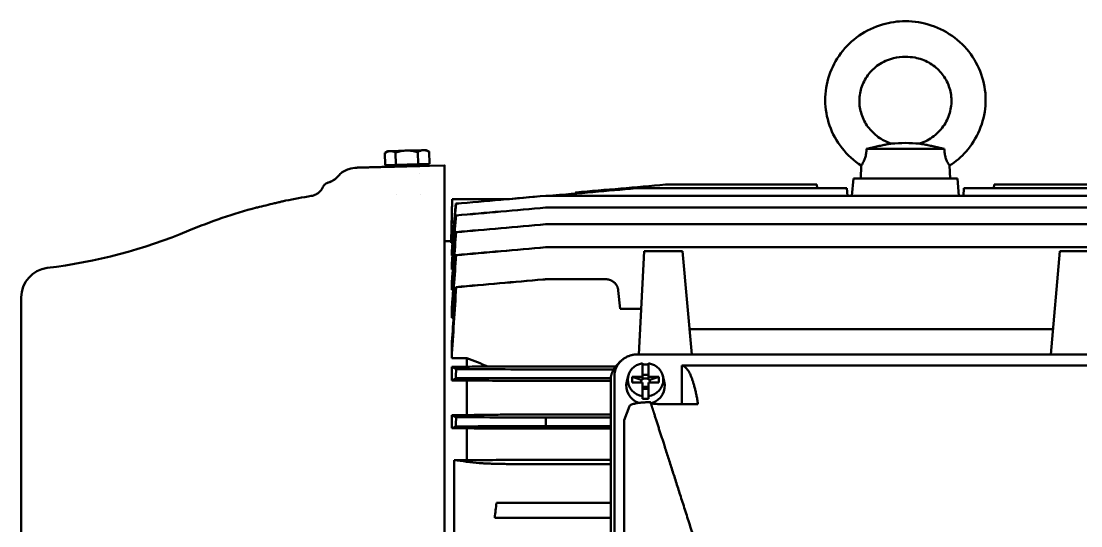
# Model space of a CAD drawing. Header units: millimetres. Extents: x 708 to 3306, y 798 to 2244.
# Drawn here: x 2580.1 to 2936.8, y 2074.2 to 2244 of the extents above; entities that cross this region are included whole.
import ezdxf

# ---------------------------------------------------------------- set-up
doc = ezdxf.new("R2010")
doc.units = ezdxf.units.MM
doc.header["$LTSCALE"] = 10
doc.layers.add('Visible (ISO)', color=7, linetype='Continuous', lineweight=50)

msp = doc.modelspace()

# ---------------------------------------------------------------- linework, layer by layer
at = {"layer": 'Visible (ISO)'}
for p, q in [((2864.69, 2201.03), (2877.77, 2201.03)), ((2877.77, 2201.03), (2890.85, 2201.03)), ((2702.5, 2199.7), (2702.61, 2195.58)), ((2703.49, 2200.31), (2702.6, 2199.77)), ((2703.49, 2200.31), (2704.27, 2200.33)), ((2704.27, 2200.33), (2709.81, 2200.47)), ((2706.08, 2199.79), (2706.19, 2195.68)), ((2709.81, 2200.47), (2715.52, 2200.62)), ((2713.58, 2199.99), (2713.69, 2195.87)), ((2715.52, 2200.62), (2716.48, 2200.65)), ((2716.48, 2200.65), (2717.39, 2200.15)), ((2717.5, 2200.09), (2717.61, 2195.98)), ((2702.61, 2195.58), (2706.19, 2195.68)), ((2704.31, 2195.63), (2704.32, 2195.03)), ((2706.19, 2195.68), (2713.69, 2195.87)), ((2717.61, 2195.98), (2713.69, 2195.87)), ((2715.9, 2195.93), (2715.92, 2195.33)), ((2717.52, 2195.37), (2722.62, 2195.51)), ((2862.88, 2195.42), (2862.77, 2191.03)), ((2892.65, 2195.42), (2892.77, 2191.03)), ((2714.19, 2192.7), (2714.19, 2192.7)), ((2722.62, 2192.92), (2722.62, 2188.29)), ((2860.27, 2191.03), (2859.76, 2185.25)), ((2860.92, 2191.03), (2860.27, 2191.03)), ((2868.5, 2191.03), (2887.03, 2191.03)), ((2895.27, 2191.03), (2894.62, 2191.03)), ((2895.27, 2191.03), (2895.77, 2185.25)), ((2787.05, 2187.78), (2858.05, 2187.78)), ((2797.03, 2189.03), (2797.03, 2189.03)), ((2797.04, 2189.03), (2847.94, 2189.03)), ((2848.05, 2187.78), (2847.94, 2189.03)), ((2858.27, 2185.25), (2858.05, 2187.78)), ((2897.48, 2187.78), (2897.26, 2185.25)), ((2897.48, 2187.78), (2968.48, 2187.78)), ((2907.59, 2189.03), (2907.48, 2187.78)), ((2907.59, 2189.03), (2958.49, 2189.03)), ((2669.12, 2183.62), (2669.12, 2183.62)), ((2706.37, 2185.64), (2706.37, 2185.64)), ((2714.37, 2185.65), (2714.37, 2185.65)), ((2722.62, 2057.43), (2722.62, 2185.77)), ((2724.84, 2170.03), (2725.21, 2184.18)), ((2744.5, 2184.18), (2725.22, 2184.18)), ((2756.73, 2185.25), (2998.81, 2185.25)), ((2756.74, 2181.29), (2998.8, 2181.29)), ((2756.76, 2175.67), (2998.78, 2175.67)), ((2722.62, 2170.03), (2724.85, 2170.03)), ((2724.85, 2170.03), (2724.85, 2169.43)), ((2725.3, 2169.43), (2724.85, 2169.43)), ((2725.03, 2166.27), (2725.03, 2165.17)), ((2725.03, 2165.17), (2725.29, 2165.17)), ((2756.77, 2167.94), (2998.76, 2167.94)), ((2787.97, 2131.88), (2789.79, 2166.64)), ((2789.79, 2166.64), (2802.77, 2166.64)), ((2805.81, 2131.88), (2802.77, 2166.64)), ((2926.73, 2131.88), (2929.77, 2166.64)), ((2929.77, 2166.64), (2942.75, 2166.64)), ((2725.03, 2162.02), (2725.03, 2160.4)), ((2725.03, 2160.4), (2725.39, 2160.4)), ((2725.03, 2155.86), (2725.03, 2153.63)), ((2757.68, 2157.17), (2776.93, 2157.17)), ((2580.12, 1911.05), (2580.12, 2151.05)), ((2725.03, 2153.63), (2725.51, 2153.63)), ((2781.11, 2153.41), (2781.77, 2147.17)), ((2725.03, 2147.22), (2725.03, 2144.17)), ((2725.03, 2144.17), (2725.67, 2144.17)), ((2781.77, 2147.17), (2788.77, 2147.17)), ((2805.07, 2140.37), (2927.47, 2140.37)), ((2725.03, 2134.88), (2725.03, 2130.6)), ((2725.03, 2130.6), (2730.11, 2130.6)), ((2730.11, 2130.6), (2730.11, 2127.73)), ((2780.68, 2128.32), (2781.91, 2129.56)), ((2967.89, 2131.88), (2787.66, 2131.88)), ((2730.11, 2127.73), (2725.03, 2127.73)), ((2725.03, 2127.73), (2725.03, 2123.13)), ((2737.23, 2127.83), (2780.22, 2127.83)), ((2757.68, 2126.8), (2779.51, 2126.8)), ((2789.28, 2124.29), (2789.28, 2128.89)), ((2791.28, 2124.29), (2791.28, 2128.89)), ((2953, 2128.12), (2802.55, 2128.12)), ((2802.55, 2115.17), (2802.55, 2128.12)), ((2725.03, 2123.13), (2730.11, 2123.13)), ((2730.11, 2123.13), (2730.11, 2111.46)), ((2742.62, 2122.99), (2778.55, 2122.99)), ((2757.51, 2123.91), (2778.58, 2123.91)), ((2778.55, 1951.52), (2778.55, 2123.24)), ((2778.55, 2122.84), (2778.55, 1951.59)), ((2779.78, 1955.05), (2779.79, 2124.47)), ((2784.48, 2124.7), (2783.97, 2122.77)), ((2785.78, 2124.29), (2785.78, 2122.41)), ((2785.78, 2124.29), (2789.28, 2124.29)), ((2785.78, 2124.29), (2788.78, 2123.27)), ((2785.78, 2122.41), (2789.28, 2122.41)), ((2789.28, 2123.27), (2788.78, 2123.27)), ((2788.78, 2123.27), (2788.78, 2122.41)), ((2791.28, 2125.02), (2789.28, 2125.02)), ((2789.28, 2124.29), (2789.28, 2123.27)), ((2789.28, 2123.74), (2791.28, 2123.74)), ((2789.28, 2117.82), (2789.28, 2122.41)), ((2791.28, 2124.29), (2794.78, 2124.29)), ((2791.28, 2124.29), (2791.28, 2123.27)), ((2791.78, 2123.27), (2791.28, 2123.27)), ((2791.28, 2117.82), (2791.28, 2122.41)), ((2791.28, 2122.41), (2794.78, 2122.41)), ((2794.78, 2124.29), (2791.78, 2123.27)), ((2791.78, 2123.27), (2791.78, 2122.41)), ((2794.78, 2124.29), (2794.78, 2122.41)), ((2796.08, 2124.7), (2796.59, 2122.77)), ((2789.28, 2120.92), (2791.28, 2120.92)), ((2791.28, 2120.32), (2789.28, 2120.32)), ((2791.08, 2115.76), (2791.96, 2115.76)), ((2794.68, 2115.17), (2807.94, 2115.17)), ((2742.62, 2111.59), (2778.55, 2111.59)), ((2783.05, 2109.79), (2784.88, 2114.4)), ((2725.03, 2111.46), (2725.03, 2107.01)), ((2730.11, 2111.46), (2725.03, 2111.46)), ((2756.77, 2110.63), (2778.55, 2110.63)), ((2783.05, 1969.74), (2783.05, 2109.79)), ((2725.03, 2107.01), (2730.11, 2107.01)), ((2730.11, 2107.01), (2730.11, 2096.23)), ((2742.62, 2106.89), (2778.55, 2106.89)), ((2756.64, 2107.73), (2778.55, 2107.73)), ((2725.86, 2044.63), (2725.86, 2096.23)), ((2730.11, 2096.23), (2725.86, 2096.23)), ((2742.62, 2096.35), (2778.55, 2096.35)), ((2748.67, 2094.95), (2778.55, 2094.95)), ((2778.55, 2081.91), (2746.9, 2081.91)), ((2746.31, 2076.91), (2778.55, 2076.91))]:
    msp.add_line(p, q, dxfattribs=at)
for centre, radius, start, end in [((2877.77, 2147.73), 55.3, 90, 94.9114), ((2877.77, 2147.73), 55.3, 85.0886, 90), ((2705.81, 2007.4), 180, 98.9701, 101.7609), ((2705.81, 2007.4), 180, 104.976, 112.6396), ((2567.23, 2339.66), 180, 276.9185, 292.6396), ((2590.12, 2151.05), 10, 96.9185, 180)]:
    msp.add_arc(centre, radius, start, end, dxfattribs=at)
for centre, major_axis, start_param, end_param in [((2790.28, 2123.35), (-5.98, 0), 4.880542, 7.685828), ((2790.28, 2122.67), (-6.15, 0), 4.712389, 4.875715), ((2790.28, 2122.67), (-6.15, 0), 4.549063, 4.712389), ((2790.28, 2123.35), (5.98, 0), 4.880542, 7.685828), ((2790.28, 2121.3), (-6.5, 0), 6.040285, 7.502571), ((2790.28, 2121.3), (6.5, 0), 5.024443, 6.526086), ((2790.28, 2122.67), (6.15, 0), 4.549063, 4.712389), ((2790.28, 2122.67), (6.15, 0), 4.712389, 4.875715)]:
    msp.add_ellipse(centre, major_axis=major_axis, ratio=0.939759, start_param=start_param, end_param=end_param, dxfattribs=at)
for points, knots in [([(2862.88, 2195.42), (2860.44, 2197), (2858.22, 2199.02), (2854.62, 2203.59), (2853.18, 2206.2), (2851.28, 2211.64), (2850.78, 2214.53), (2850.75, 2220.21), (2851.21, 2223.07), (2852.99, 2228.43), (2854.33, 2230.99), (2857.74, 2235.53), (2859.85, 2237.55), (2864.58, 2240.83), (2867.27, 2242.11), (2872.55, 2243.65), (2875.17, 2244.03), (2877.77, 2244.03)], [0, 0, 0, 0, 0.874047, 0.874047, 1.745894, 1.745894, 2.602061, 2.602061, 3.449024, 3.449024, 4.295831, 4.295831, 5.151548, 5.151548, 6.021854, 6.021854, 6.801232, 6.801232, 6.801232, 6.801232]), ([(2877.77, 2244.03), (2880.7, 2244.03), (2883.68, 2243.55), (2889.29, 2241.67), (2891.99, 2240.24), (2896.7, 2236.65), (2898.77, 2234.44), (2901.99, 2229.58), (2903.21, 2226.87), (2904.65, 2221.32), (2904.91, 2218.41), (2904.48, 2212.76), (2903.8, 2209.95), (2901.59, 2204.75), (2900.04, 2202.29), (2896.57, 2198.35), (2894.69, 2196.74), (2892.65, 2195.42)], [0, 0, 0, 0, 0.88131, 0.88131, 1.774212, 1.774212, 2.657554, 2.657554, 3.525047, 3.525047, 4.378364, 4.378364, 5.224254, 5.224254, 6.072381, 6.072381, 6.801085, 6.801085, 6.801085, 6.801085]), ([(2877.77, 2232.03), (2876.41, 2232.03), (2875.04, 2231.91), (2871.93, 2231.14), (2870.19, 2230.36), (2867.31, 2228.37), (2866.08, 2227.18), (2864.14, 2224.53), (2863.39, 2223.04), (2862.44, 2219.97), (2862.22, 2218.36), (2862.32, 2215.2), (2862.63, 2213.62), (2863.73, 2210.66), (2864.53, 2209.24), (2866.53, 2206.73), (2867.76, 2205.6), (2870.33, 2203.9), (2871.66, 2203.27), (2873.03, 2202.83)], [0, 0, 0, 0, 0.406989, 0.406989, 0.960519, 0.960519, 1.458388, 1.458388, 1.945915, 1.945915, 2.422065, 2.422065, 2.89327, 2.89327, 3.369048, 3.369048, 3.858031, 3.858031, 4.291735, 4.291735, 4.291735, 4.291735]), ([(2882.5, 2202.83), (2884.24, 2203.39), (2885.91, 2204.26), (2888.72, 2206.43), (2889.93, 2207.73), (2891.78, 2210.58), (2892.47, 2212.16), (2893.24, 2215.35), (2893.36, 2217.01), (2893.05, 2220.18), (2892.63, 2221.74), (2891.34, 2224.62), (2890.45, 2225.96), (2888.3, 2228.29), (2887.01, 2229.31), (2884.18, 2230.88), (2882.6, 2231.46), (2879.93, 2231.96), (2878.85, 2232.03), (2877.77, 2232.03)], [0, 0, 0, 0, 0.548141, 0.548141, 1.066351, 1.066351, 1.568031, 1.568031, 2.051653, 2.051653, 2.524488, 2.524488, 2.99654, 2.99654, 3.476342, 3.476342, 3.967377, 3.967377, 4.291343, 4.291343, 4.291343, 4.291343]), ([(2863.37, 2196.18), (2863.43, 2196.28), (2863.5, 2196.4), (2863.64, 2196.66), (2863.72, 2196.81), (2863.86, 2197.12), (2863.94, 2197.3), (2864.08, 2197.67), (2864.16, 2197.87), (2864.29, 2198.29), (2864.35, 2198.52), (2864.46, 2198.98), (2864.51, 2199.23), (2864.63, 2199.98), (2864.67, 2200.5), (2864.69, 2201.03)], [0.013964587, 0.013964587, 0.013964587, 0.013964587, 0.014745695, 0.014745695, 0.015526804, 0.015526804, 0.016307912, 0.016307912, 0.01708902, 0.01708902, 0.017870128, 0.017870128, 0.018651237, 0.018651237, 0.020213453, 0.020213453, 0.020213453, 0.020213453]), ([(2864.69, 2201.03), (2865.35, 2201.19), (2866.01, 2201.35), (2866.97, 2201.58), (2867.29, 2201.66), (2867.91, 2201.8), (2868.22, 2201.87), (2869.11, 2202.07), (2869.68, 2202.19), (2870.73, 2202.41), (2871.21, 2202.51), (2871.86, 2202.63), (2872.06, 2202.66), (2872.42, 2202.73), (2872.58, 2202.75), (2872.83, 2202.79), (2872.93, 2202.81), (2873.01, 2202.82), (2873.03, 2202.82), (2873.03, 2202.83), (2873.03, 2202.83), (2873.03, 2202.83)], [0, 0, 0, 0, 0.00203827, 0.00203827, 0.00305741, 0.00305741, 0.00407654, 0.00407654, 0.00611482, 0.00611482, 0.00815309, 0.00815309, 0.00917222, 0.00917222, 0.01019136, 0.01019136, 0.0112105, 0.0112105, 0.01172007, 0.01172007, 0.01183165, 0.01183165, 0.01183165, 0.01183165]), ([(2882.5, 2202.83), (2882.5, 2202.83), (2882.5, 2202.83), (2882.51, 2202.82), (2882.53, 2202.82), (2882.61, 2202.81), (2882.71, 2202.79), (2882.96, 2202.75), (2883.12, 2202.72), (2883.48, 2202.66), (2883.68, 2202.63), (2884.33, 2202.51), (2884.81, 2202.41), (2885.87, 2202.19), (2886.43, 2202.07), (2887.32, 2201.87), (2887.63, 2201.8), (2888.25, 2201.65), (2888.57, 2201.58), (2889.53, 2201.35), (2890.18, 2201.19), (2890.85, 2201.03)], [0.0118351, 0.0118351, 0.0118351, 0.0118351, 0.01196216, 0.01196216, 0.01247233, 0.01247233, 0.01349266, 0.01349266, 0.01451299, 0.01451299, 0.01553332, 0.01553332, 0.01757398, 0.01757398, 0.01961464, 0.01961464, 0.02063497, 0.02063497, 0.0216553, 0.0216553, 0.02369596, 0.02369596, 0.02369596, 0.02369596]), ([(2890.85, 2201.03), (2890.86, 2200.5), (2890.9, 2199.98), (2891.02, 2199.23), (2891.07, 2198.98), (2891.18, 2198.52), (2891.24, 2198.29), (2891.38, 2197.87), (2891.45, 2197.67), (2891.6, 2197.3), (2891.67, 2197.13), (2891.82, 2196.81), (2891.89, 2196.66), (2892.03, 2196.4), (2892.1, 2196.28), (2892.16, 2196.18)], [0, 0, 0, 0, 0.001562595, 0.001562595, 0.002343892, 0.002343892, 0.003125189, 0.003125189, 0.003906487, 0.003906487, 0.004687784, 0.004687784, 0.005469081, 0.005469081, 0.006250378, 0.006250378, 0.006250378, 0.006250378]), ([(2704.27, 2200.33), (2704.12, 2200.32), (2703.97, 2200.31), (2703.67, 2200.25), (2703.52, 2200.2), (2703.08, 2200.04), (2702.79, 2199.89), (2702.5, 2199.7)], [0.003797434, 0.003797434, 0.003797434, 0.003797434, 0.004743184, 0.004743184, 0.005688934, 0.005688934, 0.007580434, 0.007580434, 0.007580434, 0.007580434]), ([(2706.08, 2199.79), (2705.78, 2199.96), (2705.48, 2200.1), (2704.88, 2200.29), (2704.58, 2200.34), (2704.27, 2200.33)], [0.000000238, 0.000000238, 0.000000238, 0.000000238, 0.001898836, 0.001898836, 0.003797434, 0.003797434, 0.003797434, 0.003797434]), ([(2709.81, 2200.47), (2709.18, 2200.46), (2708.55, 2200.39), (2707.3, 2200.15), (2706.68, 2199.99), (2706.08, 2199.79)], [0.006539901, 0.006539901, 0.006539901, 0.006539901, 0.008433286, 0.008433286, 0.01032667, 0.01032667, 0.01032667, 0.01032667]), ([(2713.58, 2199.99), (2712.97, 2200.15), (2712.35, 2200.28), (2711.09, 2200.45), (2710.45, 2200.49), (2709.81, 2200.47)], [0.002750883, 0.002750883, 0.002750883, 0.002750883, 0.004645392, 0.004645392, 0.006539901, 0.006539901, 0.006539901, 0.006539901]), ([(2713.58, 2199.99), (2713.89, 2200.18), (2714.21, 2200.33), (2714.86, 2200.55), (2715.19, 2200.61), (2715.52, 2200.62)], [0.000000238, 0.000000238, 0.000000238, 0.000000238, 0.001898836, 0.001898836, 0.003797434, 0.003797434, 0.003797434, 0.003797434]), ([(2715.52, 2200.62), (2715.69, 2200.63), (2715.86, 2200.62), (2716.19, 2200.57), (2716.35, 2200.54), (2716.85, 2200.4), (2717.17, 2200.26), (2717.5, 2200.09)], [0.003797434, 0.003797434, 0.003797434, 0.003797434, 0.004743184, 0.004743184, 0.005688934, 0.005688934, 0.007580434, 0.007580434, 0.007580434, 0.007580434]), ([(2687.22, 2192.31), (2687.61, 2192.74), (2688.08, 2193.11), (2689.14, 2193.76), (2689.76, 2194.03), (2691.26, 2194.5), (2692.17, 2194.66), (2693.26, 2194.73), (2693.43, 2194.74), (2693.6, 2194.75)], [0, 0, 0, 0, 0.1745426, 0.1745426, 0.3739293, 0.3739293, 0.6484908, 0.6484908, 0.7007512, 0.7007512, 0.7007512, 0.7007512]), ([(2862.88, 2195.42), (2862.88, 2195.42), (2862.93, 2195.48), (2863.05, 2195.67), (2863.11, 2195.74), (2863.23, 2195.94), (2863.3, 2196.05), (2863.37, 2196.18)], [0.010107331, 0.010107331, 0.010107331, 0.010107331, 0.012031877, 0.012031877, 0.012998232, 0.012998232, 0.013964587, 0.013964587, 0.013964587, 0.013964587]), ([(2892.16, 2196.18), (2892.24, 2196.05), (2892.31, 2195.94), (2892.43, 2195.74), (2892.48, 2195.66), (2892.57, 2195.54), (2892.6, 2195.49), (2892.64, 2195.43), (2892.65, 2195.42), (2892.65, 2195.42)], [0.006250378, 0.006250378, 0.006250378, 0.006250378, 0.007212378, 0.007212378, 0.008174377, 0.008174377, 0.009136377, 0.009136377, 0.010098377, 0.010098377, 0.010098377, 0.010098377]), ([(2683.57, 2189.72), (2684.06, 2189.89), (2684.56, 2190.12), (2685.31, 2190.56), (2685.56, 2190.72), (2686.06, 2191.1), (2686.31, 2191.31), (2686.53, 2191.55)], [0.0000019, 0.0000019, 0.0000019, 0.0000019, 0.1783767, 0.1783767, 0.2709917, 0.2709917, 0.3677368, 0.3677368, 0.3677368, 0.3677368]), ([(2683.57, 2189.72), (2684.04, 2189.88), (2684.54, 2190.11), (2685.27, 2190.54), (2685.53, 2190.71), (2686.05, 2191.09), (2686.3, 2191.3), (2686.53, 2191.55)], [0, 0, 0, 0, 0.1735089, 0.1735089, 0.2684516, 0.2684516, 0.3677554, 0.3677554, 0.3677554, 0.3677554]), ([(2860.92, 2191.03), (2861.21, 2191.03), (2861.66, 2191.03), (2862.58, 2191.03), (2862.92, 2191.03), (2863.66, 2191.03), (2864.06, 2191.03), (2864.7, 2191.03), (2864.93, 2191.03), (2865.38, 2191.03), (2865.61, 2191.03), (2866.32, 2191.03), (2866.82, 2191.03), (2867.58, 2191.03), (2867.84, 2191.03), (2868.24, 2191.03), (2868.37, 2191.03), (2868.5, 2191.03)], [0, 0, 0, 0, 0.00321344, 0.00321344, 0.00482016, 0.00482016, 0.00642688, 0.00642688, 0.00723024, 0.00723024, 0.0080336, 0.0080336, 0.00964032, 0.00964032, 0.01044368, 0.01044368, 0.01084515, 0.01084515, 0.01084515, 0.01084515]), ([(2887.03, 2191.03), (2887.42, 2191.03), (2887.81, 2191.03), (2888.71, 2191.03), (2889.21, 2191.03), (2890.15, 2191.03), (2890.61, 2191.03), (2891.25, 2191.03), (2891.46, 2191.03), (2891.87, 2191.03), (2892.06, 2191.03), (2892.61, 2191.03), (2892.95, 2191.03), (2893.41, 2191.03), (2893.55, 2191.03), (2893.82, 2191.03), (2893.94, 2191.03), (2894.28, 2191.03), (2894.47, 2191.03), (2894.62, 2191.03)], [0.00201256, 0.00201256, 0.00201256, 0.00201256, 0.00321344, 0.00321344, 0.00482016, 0.00482016, 0.00642688, 0.00642688, 0.00723024, 0.00723024, 0.0080336, 0.0080336, 0.00964032, 0.00964032, 0.01044368, 0.01044368, 0.01124704, 0.01124704, 0.01285376, 0.01285376, 0.01285376, 0.01285376]), ([(2677.74, 2185.2), (2678.29, 2185.29), (2678.83, 2185.46), (2679.82, 2185.98), (2680.28, 2186.32), (2680.82, 2186.88), (2680.96, 2187.04), (2681.21, 2187.38), (2681.33, 2187.55), (2681.43, 2187.74)], [0, 0, 0, 0, 0.1658236, 0.1658236, 0.3353607, 0.3353607, 0.3979902, 0.3979902, 0.4615548, 0.4615548, 0.4615548, 0.4615548]), ([(2682, 2188.73), (2682.08, 2188.87), (2682.19, 2188.99), (2682.36, 2189.15), (2682.43, 2189.19), (2682.51, 2189.25), (2682.53, 2189.27), (2682.58, 2189.29), (2682.6, 2189.3), (2682.65, 2189.33), (2682.68, 2189.34), (2682.8, 2189.4), (2682.9, 2189.45), (2683.16, 2189.56), (2683.32, 2189.62), (2683.51, 2189.7), (2683.54, 2189.71), (2683.57, 2189.72)], [0, 0, 0, 0, 0.0483861, 0.0483861, 0.0708495, 0.0708495, 0.0813665, 0.0813665, 0.092396, 0.092396, 0.1099121, 0.1099121, 0.1608095, 0.1608095, 0.2184704, 0.2184704, 0.2285017, 0.2285017, 0.2285017, 0.2285017]), ([(2722.62, 2185.77), (2722.62, 2185.83), (2722.62, 2185.94), (2722.62, 2186.15), (2722.62, 2186.23), (2722.62, 2186.42), (2722.62, 2186.61), (2722.62, 2186.85), (2722.62, 2187.1), (2722.62, 2187.23), (2722.62, 2187.65), (2722.62, 2187.95), (2722.62, 2188.29)], [0, 0, 0, 0, 0.00114138, 0.00114138, 0.00171207, 0.00171207, 0.00228276, 0.00285345, 0.00285345, 0.00342414, 0.00342414, 0.00456552, 0.00456552, 0.00456552, 0.00456552]), ([(2669.12, 2183.62), (2669.12, 2183.62), (2669.09, 2183.62), (2669, 2183.59), (2668.93, 2183.58), (2668.74, 2183.53), (2668.62, 2183.5), (2668.35, 2183.44), (2668.19, 2183.4), (2667.85, 2183.32), (2667.66, 2183.28), (2667.25, 2183.18), (2667.04, 2183.13), (2666.58, 2183.02), (2666.35, 2182.97), (2665.86, 2182.85), (2665.61, 2182.79), (2665.36, 2182.73)], [0, 0, 0, 0, 0.000775177, 0.000775177, 0.001550354, 0.001550354, 0.002325532, 0.002325532, 0.003100709, 0.003100709, 0.003875886, 0.003875886, 0.004651063, 0.004651063, 0.005426241, 0.005426241, 0.006201418, 0.006201418, 0.006201418, 0.006201418]), ([(2757.51, 2157.17), (2757.51, 2157.17), (2757.52, 2157.17), (2757.52, 2157.17), (2757.54, 2157.17), (2757.57, 2157.17), (2757.59, 2157.17), (2757.61, 2157.17), (2757.64, 2157.17), (2757.66, 2157.17), (2757.67, 2157.17), (2757.67, 2157.17), (2757.68, 2157.17)], [0, 0, 0, 0, 0.000119967, 0.000119967, 0.000119967, 0.00140119, 0.00140119, 0.00140119, 0.002714357, 0.002714357, 0.002714357, 0.002901682, 0.002901682, 0.002901682, 0.002901682]), ([(2784.88, 2114.4), (2784.94, 2114.56), (2785.1, 2114.71), (2785.51, 2114.94), (2785.67, 2115.01), (2786.06, 2115.16), (2786.28, 2115.22), (2786.67, 2115.32), (2786.8, 2115.35), (2787.1, 2115.42), (2787.25, 2115.44), (2787.74, 2115.53), (2788.09, 2115.58), (2788.67, 2115.64), (2788.87, 2115.66), (2789.29, 2115.69), (2789.5, 2115.71), (2789.94, 2115.73), (2790.16, 2115.74), (2790.62, 2115.75), (2790.84, 2115.76), (2791.08, 2115.76)], [0, 0, 0, 0, 0.00270787, 0.00270787, 0.0040618, 0.0040618, 0.00541574, 0.00541574, 0.0060927, 0.0060927, 0.00676967, 0.00676967, 0.00812361, 0.00812361, 0.00880057, 0.00880057, 0.00947754, 0.00947754, 0.01015451, 0.01015451, 0.01083147, 0.01083147, 0.01083147, 0.01083147]), ([(2789.28, 2117.82), (2789.28, 2117.68), (2789.28, 2117.54), (2789.28, 2117.4), (2789.28, 2117.26), (2789.28, 2117.11), (2789.28, 2116.97)], [0.010170828, 0.010170828, 0.010170828, 0.010170828, 0.011148918, 0.011148918, 0.011148918, 0.012178681, 0.012178681, 0.012178681, 0.012178681]), ([(2791.28, 2117.82), (2791.28, 2117.68), (2791.28, 2117.54), (2791.28, 2117.4), (2791.28, 2117.26), (2791.28, 2117.11), (2791.28, 2116.97)], [0.010170828, 0.010170828, 0.010170828, 0.010170828, 0.011148918, 0.011148918, 0.011148918, 0.012178681, 0.012178681, 0.012178681, 0.012178681]), ([(2791.97, 2115.73), (2791.99, 2115.67), (2792.06, 2115.6), (2792.22, 2115.51), (2792.29, 2115.48), (2792.47, 2115.42), (2792.56, 2115.39), (2792.79, 2115.33), (2792.93, 2115.31), (2793.22, 2115.26), (2793.37, 2115.24), (2793.72, 2115.2), (2793.9, 2115.19), (2794.28, 2115.17), (2794.48, 2115.17), (2794.68, 2115.17)], [0.000072715, 0.000072715, 0.000072715, 0.000072715, 0.001170948, 0.001170948, 0.001756422, 0.001756422, 0.002341897, 0.002341897, 0.002927371, 0.002927371, 0.003512845, 0.003512845, 0.004098319, 0.004098319, 0.004683793, 0.004683793, 0.004683793, 0.004683793]), ([(2734.32, 2095.31), (2734.57, 2095.28), (2734.88, 2095.26), (2735.59, 2095.21), (2736, 2095.19), (2736.71, 2095.15), (2736.96, 2095.14), (2737.47, 2095.12), (2737.74, 2095.11), (2738.57, 2095.08), (2739.17, 2095.06), (2740.13, 2095.04), (2740.47, 2095.03), (2741.14, 2095.02), (2741.49, 2095.01), (2742.53, 2094.99), (2743.26, 2094.98), (2744.38, 2094.97), (2744.76, 2094.97), (2745.53, 2094.96), (2745.92, 2094.96), (2747.09, 2094.95), (2747.87, 2094.95), (2748.67, 2094.95)], [0, 0, 0, 0, 0.0023456, 0.0023456, 0.0046912, 0.0046912, 0.005864, 0.005864, 0.0070368, 0.0070368, 0.0093824, 0.0093824, 0.0105552, 0.0105552, 0.011728, 0.011728, 0.0140736, 0.0140736, 0.0152464, 0.0152464, 0.0164192, 0.0164192, 0.0187648, 0.0187648, 0.0187648, 0.0187648]), ([(2746.9, 2081.91), (2745.72, 2081.91), (2744.56, 2081.91), (2742.85, 2081.91), (2742.29, 2081.91), (2741.18, 2081.91), (2740.64, 2081.91), (2740.11, 2081.91)], [0, 0, 0, 0, 0.003495142, 0.003495142, 0.005242714, 0.005242714, 0.006990285, 0.006990285, 0.006990285, 0.006990285]), ([(2739.53, 2076.91), (2740.59, 2076.91), (2741.68, 2076.91), (2743.39, 2076.91), (2743.96, 2076.91), (2745.14, 2076.91), (2745.72, 2076.91), (2746.31, 2076.91)], [0, 0, 0, 0, 0.003491132, 0.003491132, 0.005236698, 0.005236698, 0.006982264, 0.006982264, 0.006982264, 0.006982264])]:
    msp.add_open_spline(points, degree=3, knots=knots, dxfattribs=at)
for points in [[(2717.5, 2200.09), (2717.46, 2200.11), (2717.43, 2200.13), (2717.39, 2200.15)], [(2686.53, 2191.55), (2686.76, 2191.8), (2686.99, 2192.06), (2687.22, 2192.31)], [(2681.35, 2187.59), (2681.37, 2187.62), (2681.39, 2187.65), (2681.4, 2187.69)], [(2681.4, 2187.69), (2681.6, 2188.03), (2681.8, 2188.38), (2682, 2188.73)], [(2684.37, 2189.5), (2684.37, 2189.5), (2684.37, 2189.5), (2684.37, 2189.5)], [(2758, 2185.25), (2767.67, 2186.09), (2777.35, 2186.94), (2787.02, 2187.78)], [(2787.05, 2187.78), (2777.41, 2186.94), (2767.76, 2186.09), (2758.11, 2185.25)], [(2797.04, 2189.03), (2786.96, 2188.15), (2776.89, 2187.26), (2766.81, 2186.38)], [(2797.03, 2189.03), (2786.96, 2188.15), (2776.88, 2187.27), (2766.81, 2186.39)], [(2787.02, 2187.78), (2787.03, 2187.78), (2787.04, 2187.78), (2787.05, 2187.78)], [(2725.22, 2184.18), (2725.1, 2179.27), (2724.97, 2174.35), (2724.85, 2169.43)], [(2725.21, 2184.18), (2725.21, 2184.18), (2725.22, 2184.18), (2725.22, 2184.18)], [(2726.46, 2182.61), (2736.53, 2183.49), (2746.6, 2184.37), (2756.67, 2185.25)], [(2756.73, 2185.25), (2746.65, 2184.36), (2736.57, 2183.48), (2726.49, 2182.59)], [(2753.46, 2184.97), (2750.47, 2184.7), (2747.48, 2184.44), (2744.49, 2184.18)], [(2756.67, 2185.25), (2756.69, 2185.25), (2756.7, 2185.25), (2756.73, 2185.25)], [(2766.77, 2186.01), (2763.84, 2185.76), (2760.92, 2185.5), (2758, 2185.25)], [(2766.77, 2186.01), (2766.78, 2186.14), (2766.79, 2186.26), (2766.8, 2186.38)], [(2766.81, 2186.38), (2766.8, 2186.26), (2766.79, 2186.14), (2766.78, 2186.01)], [(2766.81, 2186.38), (2766.81, 2186.39), (2766.8, 2186.39), (2766.8, 2186.38)], [(2766.8, 2186.38), (2766.8, 2186.38), (2766.8, 2186.38), (2766.8, 2186.38)], [(2659.29, 2181.29), (2659.34, 2181.29), (2659.41, 2181.29), (2659.64, 2181.3)], [(2659.64, 2181.3), (2661.53, 2181.81), (2663.44, 2182.29), (2665.36, 2182.73)], [(2726.43, 2182.61), (2725.96, 2177.16), (2725.5, 2171.71), (2725.03, 2166.27)], [(2725.03, 2165.17), (2725.51, 2170.98), (2726, 2176.78), (2726.49, 2182.59)], [(2726.49, 2182.59), (2726.47, 2182.61), (2726.45, 2182.61), (2726.43, 2182.61)], [(2726.45, 2178.65), (2736.52, 2179.53), (2746.59, 2180.41), (2756.66, 2181.29)], [(2756.74, 2181.29), (2746.66, 2180.4), (2736.58, 2179.52), (2726.51, 2178.63)], [(2756.66, 2181.29), (2756.68, 2181.29), (2756.71, 2181.29), (2756.74, 2181.29)], [(2726.42, 2178.65), (2725.96, 2173.11), (2725.49, 2167.56), (2725.03, 2162.02)], [(2725.03, 2160.4), (2725.52, 2166.48), (2726.01, 2172.56), (2726.51, 2178.63)], [(2726.51, 2178.63), (2726.48, 2178.65), (2726.45, 2178.65), (2726.42, 2178.65)], [(2726.41, 2173.03), (2725.95, 2167.31), (2725.49, 2161.58), (2725.03, 2155.86)], [(2725.03, 2153.63), (2725.52, 2160.09), (2726.02, 2166.55), (2726.52, 2173.01)], [(2726.41, 2173.03), (2736.49, 2173.91), (2746.57, 2174.79), (2756.65, 2175.67)], [(2726.52, 2173.01), (2726.49, 2173.02), (2726.45, 2173.02), (2726.41, 2173.03)], [(2756.76, 2175.67), (2746.68, 2174.78), (2736.6, 2173.9), (2726.52, 2173.01)], [(2756.65, 2175.67), (2756.68, 2175.67), (2756.72, 2175.67), (2756.76, 2175.67)], [(2726.41, 2165.3), (2725.94, 2159.27), (2725.48, 2153.25), (2725.03, 2147.22)], [(2725.03, 2144.17), (2725.52, 2151.21), (2726.02, 2158.24), (2726.54, 2165.27)], [(2726.41, 2165.3), (2736.48, 2166.18), (2746.56, 2167.06), (2756.64, 2167.94)], [(2726.54, 2165.27), (2726.5, 2165.28), (2726.45, 2165.29), (2726.41, 2165.3)], [(2756.77, 2167.94), (2746.69, 2167.05), (2736.62, 2166.16), (2726.54, 2165.27)], [(2756.64, 2167.94), (2756.68, 2167.94), (2756.73, 2167.94), (2756.77, 2167.94)], [(2726.4, 2154.53), (2725.93, 2147.98), (2725.47, 2141.43), (2725.03, 2134.88)], [(2725.03, 2130.6), (2725.51, 2138.57), (2726.03, 2146.54), (2726.56, 2154.5)], [(2726.4, 2154.53), (2736.18, 2155.39), (2745.97, 2156.24), (2755.75, 2157.1)], [(2726.56, 2154.5), (2726.51, 2154.51), (2726.45, 2154.52), (2726.4, 2154.53)], [(2755.9, 2157.1), (2746.12, 2156.23), (2736.34, 2155.37), (2726.56, 2154.5)], [(2755.75, 2157.1), (2756.34, 2157.15), (2756.92, 2157.17), (2757.51, 2157.17)], [(2757.68, 2157.17), (2757.08, 2157.17), (2756.49, 2157.15), (2755.9, 2157.1)], [(2730.11, 2130.6), (2732.48, 2129.68), (2734.86, 2128.76), (2737.23, 2127.83)], [(2726.56, 2126.9), (2726.03, 2127.18), (2725.51, 2127.45), (2725.03, 2127.73)], [(2726.4, 2123.82), (2726.45, 2124.84), (2726.51, 2125.87), (2726.56, 2126.9)], [(2726.56, 2126.9), (2736.34, 2126.87), (2746.12, 2126.84), (2755.9, 2126.81)], [(2737.23, 2127.83), (2734.86, 2127.8), (2732.48, 2127.76), (2730.11, 2127.73)], [(2755.9, 2126.81), (2756.49, 2126.81), (2757.08, 2126.8), (2757.68, 2126.8)], [(2725.03, 2123.13), (2725.47, 2123.36), (2725.93, 2123.59), (2726.4, 2123.82)], [(2755.75, 2123.9), (2745.97, 2123.87), (2736.18, 2123.84), (2726.4, 2123.82)], [(2730.11, 2123.13), (2733.42, 2123.09), (2736.73, 2123.05), (2740.03, 2123.01)], [(2740.03, 2123.01), (2740.87, 2123), (2741.73, 2122.99), (2742.62, 2122.99)], [(2757.51, 2123.91), (2756.92, 2123.91), (2756.34, 2123.91), (2755.75, 2123.9)], [(2740.03, 2111.58), (2736.73, 2111.54), (2733.42, 2111.5), (2730.11, 2111.46)], [(2742.62, 2111.59), (2741.74, 2111.59), (2740.87, 2111.59), (2740.03, 2111.58)], [(2726.54, 2110.72), (2726.02, 2110.97), (2725.52, 2111.21), (2725.03, 2111.46)], [(2726.41, 2107.64), (2726.45, 2108.67), (2726.5, 2109.69), (2726.54, 2110.72)], [(2726.54, 2110.72), (2736.62, 2110.69), (2746.69, 2110.66), (2756.77, 2110.63)], [(2756.77, 2110.63), (2756.73, 2109.66), (2756.68, 2108.7), (2756.64, 2107.73)], [(2725.03, 2107.01), (2725.48, 2107.22), (2725.94, 2107.43), (2726.41, 2107.64)], [(2756.64, 2107.73), (2746.56, 2107.7), (2736.48, 2107.67), (2726.41, 2107.64)], [(2730.11, 2107.01), (2733.42, 2106.97), (2736.73, 2106.94), (2740.03, 2106.9)], [(2740.03, 2106.9), (2740.88, 2106.89), (2741.74, 2106.89), (2742.62, 2106.89)], [(2725.86, 2096.23), (2728.62, 2095.92), (2731.45, 2095.61), (2734.32, 2095.31)], [(2740.03, 2096.33), (2736.73, 2096.3), (2733.42, 2096.26), (2730.11, 2096.23)], [(2742.62, 2096.35), (2741.74, 2096.35), (2740.88, 2096.34), (2740.03, 2096.33)], [(2740.11, 2081.91), (2739.91, 2080.25), (2739.72, 2078.58), (2739.53, 2076.91)]]:
    msp.add_open_spline(points, degree=3, dxfattribs=at)
for points, weights in [([(2693.6, 2194.75), (2701, 2194.94), (2709.09, 2195.15), (2717.52, 2195.37)], [1, 0.985429955056, 0.985429955056, 1]), ([(2722.62, 2195.51), (2722.62, 2195.51), (2722.62, 2194.56), (2722.62, 2192.92)], [1, 0.911106513075, 0.911106513075, 1]), ([(2781.11, 2153.41), (2780.87, 2155.66), (2779.19, 2157.17), (2776.93, 2157.17)], [1, 0.828763216985, 0.828763216985, 1]), ([(2787.66, 2131.88), (2783.02, 2131.88), (2779.79, 2128.84), (2779.79, 2124.47)], [1, 0.811792362023, 0.811792362023, 1]), ([(2778.55, 2123.24), (2778.55, 2125.11), (2779.26, 2126.9), (2780.68, 2128.32)], [1, 0.909396635411, 0.862409830507, 0.859039585286]), ([(2807.94, 2115.17), (2806.63, 2123.3), (2804.78, 2127.75), (2802.55, 2128.12)], [1, 0.96864839901, 0.96864839901, 1]), ([(2793.17, 2111.98), (2792.75, 2113.3), (2792.34, 2114.56), (2791.96, 2115.76)], [1, 0.99939893177, 0.99939893177, 1]), ([(2808.6, 2063.76), (2802.71, 2082.25), (2797.28, 2099.21), (2793.17, 2111.98)], [1, 0.947403746656, 0.947403746656, 1])]:
    msp.add_rational_spline(points, weights, degree=3, dxfattribs=at)

doc.saveas('drawing.dxf')
